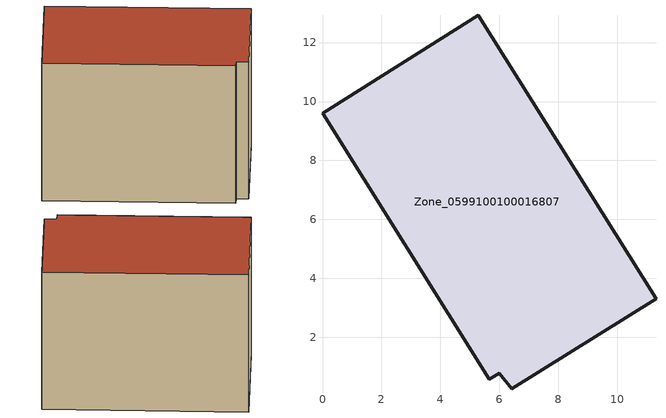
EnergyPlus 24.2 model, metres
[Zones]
Zone_0599100100016807
 floor ground (C_G): 6.43,0.25 6,0.79 5.66,0.58 0,9.6 5.28,12.93 11.31,3.31 z0
 wall outside (C_F): 11.31,3.31 5.28,12.93 0,9.6 5.66,0.58 6,0.79 6.43,0.25 11.31,3.31 z0:8.73
 roof outside (C_R): 6,0.79 6.43,0.25 11.31,3.31 5.28,12.93 0,9.6 5.66,0.58 z8.73
[BUILDING]
Pand.0599100100016807: North Axis=0; Terrain=City; Loads Convergence Tolerance Value=0.04; Temperature Convergence Tolerance Value=0.4; Solar Distribution=FullExterior; Maximum Number of Warmup Days=25; Minimum Number of Warmup Days=1
[Site:Location]
Rotterdam.The.Hague.AP_ZH_NLD Design_Conditions: Latitude=51.96; Longitude=4.45; Time Zone=1; Elevation=-4.5
[SITE:GROUNDTEMPERATURE:BUILDINGSURFACE]
18, 18, 18, 18, 18, 18, 18, 18, 18, 18, 18, 18
[MATERIAL] Thermal Absorptance=0.9; Solar Absorptance=0.7; Visible Absorptance=0.7
Name | Roughness | Thickness | Conductivity | Density | Specific Heat
G.TC.2015-2018 | MediumSmooth | 0.15 | 0.0428571 | 540 | 1210
F.TC.2015-2018 | Rough | 0.3 | 0.0666667 | 1920 | 840
R.TC.2015-2018 | MediumRough | 0.2 | 0.0333333 | 1500 | 1000
[CONSTRUCTION]
C_G: G.TC.2015-2018
C_F: F.TC.2015-2018
C_R: R.TC.2015-2018
[ZONE]
Zone_0599100100016807: Type=1; Multiplier=1; Ceiling Height=Autocalculate; Volume=Autocalculate; Floor Area=autocalculate; Part of Total Floor Area=Yes
[ZONEINFILTRATION:DESIGNFLOWRATE]
Infil_Zone_0599100100016807: Zone or ZoneList or Space or SpaceList=Zone_0599100100016807; Schedule=AlwaysOn; Design Flow Rate Calculation Method=Flow/Area; Flow Rate per Floor Area=0.0015; Constant Term Coefficient=1; Temperature Term Coefficient=0; Velocity Term Coefficient=0; Velocity Squared Term Coefficient=0
[HVACTEMPLATE:ZONE:IDEALLOADSAIRSYSTEM]
Zone_0599100100016807: Maximum Heating Supply Air Temperature=50; Minimum Cooling Supply Air Temperature=13; Maximum Heating Supply Air Humidity Ratio=0.0156; Minimum Cooling Supply Air Humidity Ratio=0.0077; Heating Limit=NoLimit; Cooling Limit=NoLimit; Dehumidification Control Type=ConstantSensibleHeatRatio; Cooling Sensible Heat Ratio=0.7; Dehumidification Setpoint=60; Humidification Control Type=None; Humidification Setpoint=30; Outdoor Air Method=None; Outdoor Air Flow Rate per Person=0.00944; Outdoor Air Flow Rate per Zone Floor Area=0; Outdoor Air Flow Rate per Zone=0; Demand Controlled Ventilation Type=None; Outdoor Air Economizer Type=NoEconomizer; Heat Recovery Type=None; Sensible Heat Recovery Effectiveness=0.7; Latent Heat Recovery Effectiveness=0.65
[ZONECONTROL:THERMOSTAT]
ThermostatControl_Zone_0599100100016807: Zone or ZoneList=Zone_0599100100016807; Control Type Schedule=DualSetpointControlType; Control 1=Thermostat_Zone_0599100100016807; Temperature Difference Between Cutout And Setpoint=0
[THERMOSTATSETPOINT:DUALSETPOINT]
Thermostat_Zone_0599100100016807: Heating Setpoint Temperature Schedule=HeatingSetpoint_Zone_0599100100016807; Cooling Setpoint Temperature Schedule=CoolingSetpoint_Zone_0599100100016807
[SCHEDULE:COMPACT]
HeatingSetpoint_Zone_0599100100016807: Through: 12/31, For: AllDays, Until: 24:00, 21
CoolingSetpoint_Zone_0599100100016807: Through: 12/31, For: AllDays, Until: 24:00, 24
DualSetpointControlType: Through: 12/31, For: AllDays, Until: 24:00, 4
AlwaysOn: Through: 12/31, For: AllDays, Until: 24:00, 1
